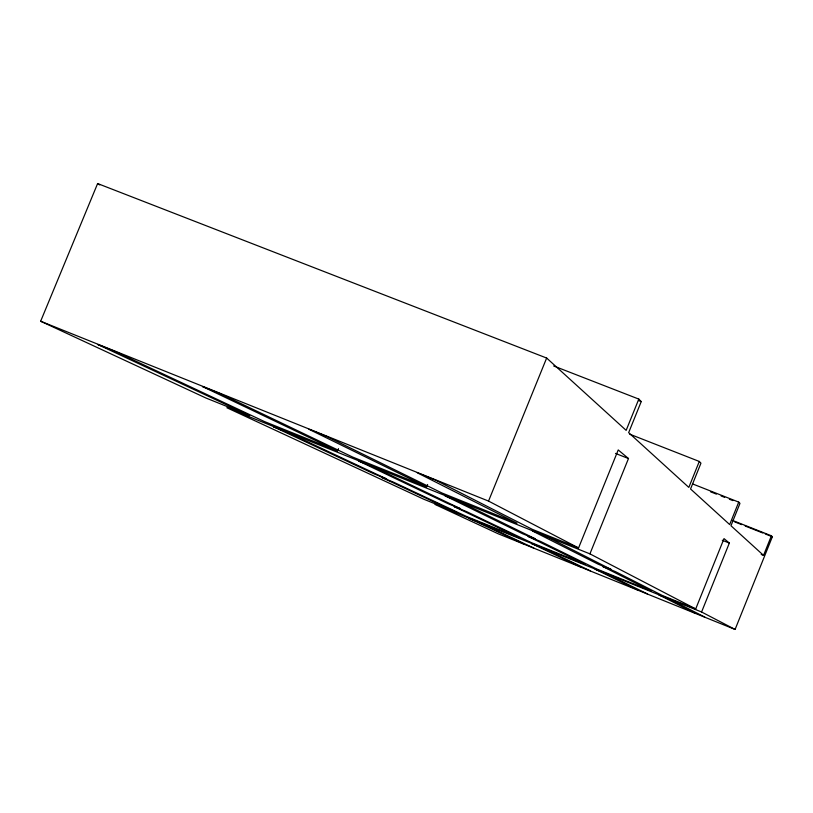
<?xml version="1.0" encoding="UTF-8"?>
<svg xmlns="http://www.w3.org/2000/svg" width="813" height="813" viewBox="0 0 813 813"><rect width="100%" height="100%" fill="white"/><g stroke="black" fill="none" stroke-linecap="round" stroke-linejoin="round"><path stroke-width="1.22" d="M695.704 608.937L589.923 553.866L226.847 407.73L423.969 499.304L456.164 512.302L381.246 477.221L393.502 482.16L466.977 516.662L520.503 538.257L454.203 506.621L466.601 511.621L531.428 542.657L585.492 564.476L528.003 536.367L540.543 541.428L596.529 568.927L651.142 590.96L602.657 566.458L615.35 571.58L662.29 595.462L695.704 608.937L724.017 538.613L729.332 543.064L701.578 611.996L735.094 629.445L772.35 536.773L771.405 535.797L732.472 520.401M692.767 483.999L738.722 502.109L729.678 524.568L690.552 488.969L700.958 463.166L699.292 461.449L629.689 434.162M761.212 554.446L763.539 555.37L771.405 535.797M427.608 484.497L426.662 486.835L308.95 429.284L327.1 436.581L441.825 492.932L517.027 523.196L417.282 472.79L435.748 480.209L532.403 529.385L578.561 547.952L618.226 449.945L628.479 458.532L589.923 553.866M553.673 365.972L638.815 399.092L626.152 430.372L546.651 358.045L97.621 183.555L40.65 321.237L205.862 397.984L249.703 415.626L97.723 344.468L115.273 351.511L264.449 421.561L337.558 450.981L338.523 448.634M638.815 399.092L641.233 401.581L628.652 432.658L688.824 487.404L699.292 461.449M578.561 547.952L488.532 501.082L546.651 358.045M638.866 400.667L641.233 401.581M615.492 453.42L628.479 458.532M710.521 491.784L716.405 494.111M721.121 495.96L724.657 497.353M729.363 499.212L732.899 500.605M734.566 521.824L741.649 524.629M745.196 526.031L762.899 533.033M765.267 533.968L772.35 536.773M722.279 540.259L729.332 543.064M40.65 321.237L488.532 501.082M426.662 486.835L352.507 456.997L220.293 393.685L202.447 386.521L337.558 450.981M701.578 611.996L435.006 504.436L498.125 533.755L735.094 629.445M524.294 544.202L468.644 518.145L479.223 522.403L533.785 548.033M580.716 566.976L531.539 543.521L542.22 547.83L590.289 570.848M637.636 589.964L595.055 569.151L605.837 573.5L647.29 593.866M695.054 613.154L658.906 594.882L669.8 599.283L704.8 617.087M97.621 183.555L99.745 184.927M763.539 555.37L730.968 525.747L739.972 503.389L738.722 502.109M287.751 432.506L273.453 426.744L374.356 473.999L386.744 478.989L287.751 432.506M373.137 466.865L358.645 461.032L448.105 503.714L460.636 508.765L373.137 466.865M459.68 501.702L444.996 495.798L522.708 533.785L535.391 538.897L459.68 501.702M547.423 537.027L532.535 531.031L598.195 564.202L611.02 569.374L547.423 537.027"/></g></svg>
